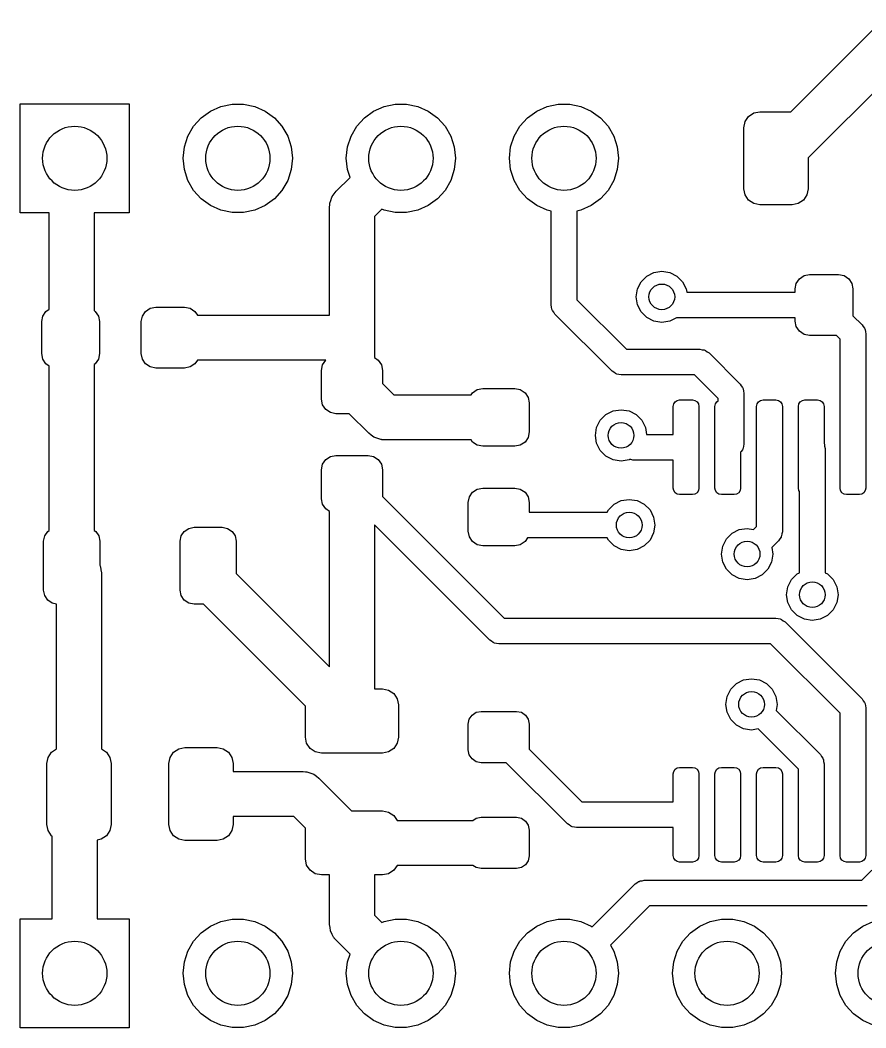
# Model space of a CAD drawing. Extents: x 133.8 to 159.2, y -107.5 to -91.7.
# Drawn here: x 133.77 to 146.94, y -107.53 to -91.83 of the extents above; entities that cross this region are included whole.
import ezdxf

# ---------------------------------------------------------------- set-up
doc = ezdxf.new("R2010")
doc.units = 0
doc.layers.add('BLACK', color=7, linetype='CONTINUOUS')

msp = doc.modelspace()

# ---------------------------------------------------------------- linework, layer by layer
at = {"layer": 'BLACK', "linetype": 'CONTINUOUS'}
for p, q in [((145.772, -93.255), (147.2, -91.8275)), ((147.592, -92.425), (146.042, -93.975)), ((133.77, -94.83), (133.77, -93.13)), ((133.77, -93.13), (135.47, -93.13)), ((135.47, -93.13), (135.47, -94.83)), ((136.591, -93.3483), (136.735, -93.2439)), ((136.735, -93.2439), (136.897, -93.1716)), ((136.897, -93.1716), (137.071, -93.1347)), ((137.071, -93.1347), (137.249, -93.1347)), ((137.249, -93.1347), (137.423, -93.1716)), ((137.423, -93.1716), (137.585, -93.2439)), ((137.585, -93.2439), (137.729, -93.3483)), ((139.131, -93.3483), (139.275, -93.2439)), ((139.275, -93.2439), (139.437, -93.1716)), ((139.437, -93.1716), (139.611, -93.1347)), ((139.611, -93.1347), (139.789, -93.1347)), ((139.789, -93.1347), (139.963, -93.1716)), ((139.963, -93.1716), (140.125, -93.2439)), ((140.125, -93.2439), (140.269, -93.3483)), ((141.671, -93.3483), (141.815, -93.2439)), ((141.815, -93.2439), (141.977, -93.1716)), ((141.977, -93.1716), (142.151, -93.1347)), ((142.151, -93.1347), (142.329, -93.1347)), ((142.329, -93.1347), (142.503, -93.1716)), ((142.503, -93.1716), (142.665, -93.2439)), ((142.665, -93.2439), (142.809, -93.3483)), ((145.196, -93.274), (145.292, -93.255)), ((145.292, -93.255), (145.772, -93.255)), ((136.472, -93.4804), (136.591, -93.3483)), ((137.729, -93.3483), (137.848, -93.4804)), ((139.012, -93.4804), (139.131, -93.3483)), ((140.269, -93.3483), (140.388, -93.4804)), ((141.552, -93.4804), (141.671, -93.3483)), ((142.809, -93.3483), (142.928, -93.4804)), ((145.042, -93.505), (145.061, -93.4093)), ((145.061, -93.4093), (145.115, -93.3282)), ((145.115, -93.3282), (145.196, -93.274)), ((136.383, -93.6343), (136.472, -93.4804)), ((137.848, -93.4804), (137.937, -93.6343)), ((138.923, -93.6343), (139.012, -93.4804)), ((140.388, -93.4804), (140.477, -93.6343)), ((141.463, -93.6343), (141.552, -93.4804)), ((142.928, -93.4804), (143.017, -93.6343)), ((145.042, -94.455), (145.042, -93.505)), ((136.329, -93.8033), (136.383, -93.6343)), ((137.937, -93.6343), (137.991, -93.8033)), ((138.869, -93.8033), (138.923, -93.6343)), ((140.477, -93.6343), (140.531, -93.8033)), ((141.409, -93.8033), (141.463, -93.6343)), ((143.017, -93.6343), (143.071, -93.8033)), ((136.31, -93.98), (136.329, -93.8033)), ((137.991, -93.8033), (138.01, -93.98)), ((138.85, -93.98), (138.869, -93.8033)), ((140.531, -93.8033), (140.55, -93.98)), ((141.39, -93.98), (141.409, -93.8033)), ((143.071, -93.8033), (143.09, -93.98)), ((136.329, -94.1567), (136.31, -93.98)), ((138.01, -93.98), (137.991, -94.1567)), ((138.869, -94.1567), (138.85, -93.98)), ((140.55, -93.98), (140.531, -94.1567)), ((141.409, -94.1567), (141.39, -93.98)), ((143.09, -93.98), (143.071, -94.1567)), ((146.042, -93.975), (146.042, -94.455)), ((136.383, -94.3257), (136.329, -94.1567)), ((137.991, -94.1567), (137.937, -94.3257)), ((138.908, -94.2773), (138.869, -94.1567)), ((140.531, -94.1567), (140.477, -94.3257)), ((141.463, -94.3257), (141.409, -94.1567)), ((143.071, -94.1567), (143.017, -94.3257)), ((136.472, -94.4796), (136.383, -94.3257)), ((137.937, -94.3257), (137.848, -94.4796)), ((138.691, -94.4945), (138.908, -94.2773)), ((140.477, -94.3257), (140.388, -94.4796)), ((141.552, -94.4796), (141.463, -94.3257)), ((143.017, -94.3257), (142.928, -94.4796)), ((136.591, -94.6117), (136.472, -94.4796)), ((137.848, -94.4796), (137.729, -94.6117)), ((138.662, -94.5346), (138.691, -94.4945)), ((140.388, -94.4796), (140.269, -94.6117)), ((141.671, -94.6117), (141.552, -94.4796)), ((142.928, -94.4796), (142.809, -94.6117)), ((145.061, -94.5507), (145.042, -94.455)), ((146.042, -94.455), (146.023, -94.5507)), ((136.735, -94.7161), (136.591, -94.6117)), ((137.729, -94.6117), (137.585, -94.7161)), ((138.592, -94.6932), (138.593, -94.6818)), ((138.593, -94.6818), (138.61, -94.6353)), ((138.61, -94.6353), (138.624, -94.588)), ((138.624, -94.588), (138.629, -94.5812)), ((138.629, -94.5812), (138.631, -94.5734)), ((138.631, -94.5734), (138.662, -94.5346)), ((140.269, -94.6117), (140.125, -94.7161)), ((141.815, -94.7161), (141.671, -94.6117)), ((142.809, -94.6117), (142.665, -94.7161)), ((145.115, -94.6318), (145.061, -94.5507)), ((145.196, -94.686), (145.115, -94.6318)), ((145.292, -94.705), (145.196, -94.686)), ((145.888, -94.686), (145.792, -94.705)), ((145.969, -94.6318), (145.888, -94.686)), ((146.023, -94.5507), (145.969, -94.6318)), ((134.224, -94.83), (133.77, -94.83)), ((134.224, -96.3306), (134.224, -94.83)), ((135.47, -94.83), (134.923, -94.83)), ((134.923, -94.83), (134.923, -96.3537)), ((136.897, -94.7884), (136.735, -94.7161)), ((137.071, -94.8253), (136.897, -94.7884)), ((137.249, -94.8253), (137.071, -94.8253)), ((137.423, -94.7884), (137.249, -94.8253)), ((137.585, -94.7161), (137.423, -94.7884)), ((138.588, -94.742), (138.591, -94.7064)), ((138.588, -96.424), (138.588, -94.742)), ((138.591, -94.6981), (138.592, -94.6932)), ((138.591, -94.7064), (138.591, -94.6981)), ((139.402, -94.7728), (139.288, -94.887)), ((139.437, -94.7884), (139.402, -94.7728)), ((139.611, -94.8253), (139.437, -94.7884)), ((139.789, -94.8253), (139.611, -94.8253)), ((139.963, -94.7884), (139.789, -94.8253)), ((140.125, -94.7161), (139.963, -94.7884)), ((141.977, -94.7884), (141.815, -94.7161)), ((142.04, -94.8017), (141.977, -94.7884)), ((142.04, -96.266), (142.04, -94.8017)), ((142.503, -94.7884), (142.44, -94.8017)), ((142.44, -94.8017), (142.44, -96.1832)), ((142.665, -94.7161), (142.503, -94.7884)), ((145.792, -94.705), (145.292, -94.705)), ((139.288, -94.887), (139.288, -97.0864)), ((143.529, -95.8154), (143.64, -95.7586)), ((143.64, -95.7586), (143.764, -95.739)), ((143.764, -95.739), (143.888, -95.7586)), ((143.888, -95.7586), (143.999, -95.8154)), ((143.384, -96.0154), (143.44, -95.9039)), ((143.44, -95.9039), (143.529, -95.8154)), ((143.999, -95.8154), (144.088, -95.9039)), ((144.088, -95.9039), (144.144, -96.0154)), ((145.841, -96.016), (145.858, -95.9299)), ((145.858, -95.9299), (145.907, -95.8569)), ((145.907, -95.8569), (145.98, -95.8081)), ((145.98, -95.8081), (146.066, -95.791)), ((146.066, -95.791), (146.516, -95.791)), ((146.516, -95.791), (146.602, -95.8081)), ((146.602, -95.8081), (146.675, -95.8569)), ((146.675, -95.8569), (146.724, -95.9299)), ((146.724, -95.9299), (146.741, -96.016)), ((143.364, -96.139), (143.384, -96.0154)), ((144.144, -96.0154), (144.152, -96.066)), ((144.152, -96.066), (145.841, -96.066)), ((145.841, -96.066), (145.841, -96.016)), ((146.741, -96.016), (146.741, -96.4332)), ((142.44, -96.1832), (143.212, -96.955)), ((143.384, -96.2626), (143.364, -96.139)), ((134.123, -96.4379), (134.172, -96.3649)), ((134.172, -96.3649), (134.224, -96.3306)), ((134.923, -96.3537), (134.94, -96.3649)), ((134.94, -96.3649), (134.989, -96.4379)), ((135.673, -96.4379), (135.722, -96.3649)), ((135.722, -96.3649), (135.795, -96.3161)), ((135.795, -96.3161), (135.881, -96.299)), ((135.881, -96.299), (136.331, -96.299)), ((136.331, -96.299), (136.417, -96.3161)), ((136.417, -96.3161), (136.49, -96.3649)), ((136.49, -96.3649), (136.53, -96.424)), ((142.047, -96.2986), (142.04, -96.266)), ((142.051, -96.3318), (142.047, -96.2986)), ((142.057, -96.3415), (142.051, -96.3318)), ((142.06, -96.3527), (142.057, -96.3415)), ((142.081, -96.3789), (142.06, -96.3527)), ((142.098, -96.4072), (142.081, -96.3789)), ((142.988, -97.2964), (142.098, -96.4072)), ((143.44, -96.3741), (143.384, -96.2626)), ((143.529, -96.4626), (143.44, -96.3741)), ((134.106, -96.524), (134.123, -96.4379)), ((134.106, -97.024), (134.106, -96.524)), ((134.989, -96.4379), (135.006, -96.524)), ((135.006, -96.524), (135.006, -97.024)), ((135.656, -96.524), (135.673, -96.4379)), ((135.656, -97.024), (135.656, -96.524)), ((136.53, -96.424), (138.588, -96.424)), ((143.64, -96.5194), (143.529, -96.4626)), ((143.764, -96.539), (143.64, -96.5194)), ((143.888, -96.5194), (143.764, -96.539)), ((143.992, -96.466), (143.888, -96.5194)), ((145.841, -96.466), (143.992, -96.466)), ((145.841, -96.516), (145.841, -96.466)), ((145.858, -96.6021), (145.841, -96.516)), ((146.741, -96.4332), (146.883, -96.5748)), ((145.907, -96.6751), (145.858, -96.6021)), ((145.98, -96.7239), (145.907, -96.6751)), ((146.066, -96.741), (145.98, -96.7239)), ((146.883, -96.5748), (146.9, -96.6031)), ((146.9, -96.6031), (146.921, -96.6293)), ((146.921, -96.6293), (146.924, -96.6405)), ((146.924, -96.6405), (146.93, -96.6502)), ((146.93, -96.6502), (146.934, -96.6834)), ((146.934, -96.6834), (146.941, -96.716)), ((146.941, -96.716), (146.941, -99.121)), ((146.483, -96.741), (146.066, -96.741)), ((146.541, -96.7988), (146.483, -96.741)), ((146.541, -99.121), (146.541, -96.7988)), ((134.123, -97.1101), (134.106, -97.024)), ((135.006, -97.024), (134.989, -97.1101)), ((135.673, -97.1101), (135.656, -97.024)), ((143.212, -96.955), (144.357, -96.955)), ((144.357, -96.955), (144.39, -96.9625)), ((144.39, -96.9625), (144.423, -96.9662)), ((144.423, -96.9662), (144.433, -96.9724)), ((144.433, -96.9724), (144.444, -96.9749)), ((144.444, -96.9749), (144.47, -96.9958)), ((144.47, -96.9958), (144.499, -97.0136)), ((144.499, -97.0136), (144.983, -97.4977)), ((134.172, -97.1831), (134.123, -97.1101)), ((134.224, -97.2174), (134.172, -97.1831)), ((134.94, -97.1831), (134.923, -97.1943)), ((134.923, -97.1943), (134.923, -99.7784)), ((134.989, -97.1101), (134.94, -97.1831)), ((135.722, -97.1831), (135.673, -97.1101)), ((135.795, -97.2319), (135.722, -97.1831)), ((136.49, -97.1831), (136.417, -97.2319)), ((136.53, -97.124), (136.49, -97.1831)), ((138.532, -97.124), (136.53, -97.124)), ((138.48, -97.1989), (138.529, -97.1259)), ((138.529, -97.1259), (138.532, -97.124)), ((139.288, -97.0864), (139.347, -97.1259)), ((139.347, -97.1259), (139.396, -97.1989)), ((134.224, -99.7784), (134.224, -97.2174)), ((135.881, -97.249), (135.795, -97.2319)), ((136.331, -97.249), (135.881, -97.249)), ((136.417, -97.2319), (136.331, -97.249)), ((138.463, -97.285), (138.48, -97.1989)), ((138.463, -97.735), (138.463, -97.285)), ((139.396, -97.1989), (139.413, -97.285)), ((139.413, -97.285), (139.413, -97.49)), ((143.016, -97.3142), (142.988, -97.2964)), ((143.042, -97.3351), (143.016, -97.3142)), ((143.053, -97.3376), (143.042, -97.3351)), ((143.063, -97.3438), (143.053, -97.3376)), ((143.096, -97.3475), (143.063, -97.3438)), ((143.129, -97.355), (143.096, -97.3475)), ((144.274, -97.355), (143.129, -97.355)), ((144.641, -97.7217), (144.274, -97.355)), ((139.413, -97.49), (139.591, -97.668)), ((144.983, -97.4977), (145, -97.526)), ((139.591, -97.668), (140.792, -97.668)), ((140.792, -97.668), (140.815, -97.6339)), ((140.815, -97.6339), (140.888, -97.5851)), ((140.888, -97.5851), (140.974, -97.568)), ((140.974, -97.568), (141.474, -97.568)), ((141.474, -97.568), (141.56, -97.5851)), ((141.56, -97.5851), (141.633, -97.6339)), ((141.633, -97.6339), (141.682, -97.7069)), ((145, -97.526), (145.021, -97.5522)), ((145.021, -97.5522), (145.024, -97.5634)), ((145.024, -97.5634), (145.03, -97.5731)), ((145.03, -97.5731), (145.034, -97.6063)), ((145.034, -97.6063), (145.041, -97.6389)), ((145.041, -97.6389), (145.041, -98.4339)), ((138.48, -97.8211), (138.463, -97.735)), ((138.529, -97.8941), (138.48, -97.8211)), ((141.682, -97.7069), (141.699, -97.793)), ((141.699, -97.793), (141.699, -98.243)), ((143.941, -97.846), (143.949, -97.8077)), ((143.949, -97.8077), (143.97, -97.7753)), ((143.97, -97.7753), (144.003, -97.7536)), ((144.003, -97.7536), (144.041, -97.746)), ((144.041, -97.746), (144.241, -97.746)), ((144.241, -97.746), (144.279, -97.7536)), ((144.279, -97.7536), (144.312, -97.7753)), ((144.312, -97.7753), (144.333, -97.8077)), ((144.333, -97.8077), (144.341, -97.846)), ((144.591, -97.846), (144.599, -97.8077)), ((144.599, -97.8077), (144.62, -97.7753)), ((144.62, -97.7753), (144.641, -97.7615)), ((144.641, -97.7615), (144.641, -97.7217)), ((145.241, -97.846), (145.249, -97.8077)), ((145.249, -97.8077), (145.27, -97.7753)), ((145.27, -97.7753), (145.303, -97.7536)), ((145.303, -97.7536), (145.341, -97.746)), ((145.341, -97.746), (145.541, -97.746)), ((145.541, -97.746), (145.579, -97.7536)), ((145.579, -97.7536), (145.612, -97.7753)), ((145.612, -97.7753), (145.633, -97.8077)), ((145.633, -97.8077), (145.641, -97.846)), ((145.891, -97.846), (145.899, -97.8077)), ((145.899, -97.8077), (145.92, -97.7753)), ((145.92, -97.7753), (145.953, -97.7536)), ((145.953, -97.7536), (145.991, -97.746)), ((145.991, -97.746), (146.191, -97.746)), ((146.191, -97.746), (146.229, -97.7536)), ((146.229, -97.7536), (146.262, -97.7753)), ((146.262, -97.7753), (146.283, -97.8077)), ((146.283, -97.8077), (146.291, -97.846)), ((138.602, -97.9429), (138.529, -97.8941)), ((138.688, -97.96), (138.602, -97.9429)), ((138.893, -97.96), (138.688, -97.96)), ((139.199, -98.2655), (138.893, -97.96)), ((142.805, -98.0629), (142.894, -97.9744)), ((142.894, -97.9744), (143.005, -97.9176)), ((143.005, -97.9176), (143.129, -97.898)), ((143.129, -97.898), (143.253, -97.9176)), ((143.253, -97.9176), (143.364, -97.9744)), ((143.364, -97.9744), (143.453, -98.0629)), ((143.941, -98.2835), (143.941, -97.846)), ((144.341, -97.846), (144.341, -99.121)), ((144.591, -99.121), (144.591, -97.846)), ((145.241, -99.7156), (145.241, -97.846)), ((145.641, -97.846), (145.641, -99.7988)), ((145.891, -99.121), (145.891, -97.846)), ((146.291, -97.846), (146.291, -98.4255)), ((142.749, -98.1744), (142.805, -98.0629)), ((143.453, -98.0629), (143.509, -98.1744)), ((139.239, -98.2942), (139.199, -98.2655)), ((139.277, -98.3247), (139.239, -98.2942)), ((141.699, -98.243), (141.682, -98.3291)), ((142.729, -98.298), (142.749, -98.1744)), ((143.509, -98.1744), (143.527, -98.2835)), ((143.527, -98.2835), (143.941, -98.2835)), ((139.285, -98.3275), (139.277, -98.3247)), ((139.292, -98.3323), (139.285, -98.3275)), ((139.339, -98.3464), (139.292, -98.3323)), ((139.386, -98.3628), (139.339, -98.3464)), ((139.397, -98.3638), (139.386, -98.3628)), ((139.402, -98.3652), (139.397, -98.3638)), ((139.41, -98.3649), (139.402, -98.3652)), ((139.446, -98.368), (139.41, -98.3649)), ((140.792, -98.368), (139.446, -98.368)), ((140.815, -98.4021), (140.792, -98.368)), ((140.888, -98.4509), (140.815, -98.4021)), ((140.974, -98.468), (140.888, -98.4509)), ((141.56, -98.4509), (141.474, -98.468)), ((141.633, -98.4021), (141.56, -98.4509)), ((141.682, -98.3291), (141.633, -98.4021)), ((142.749, -98.4216), (142.729, -98.298)), ((142.805, -98.5331), (142.749, -98.4216)), ((145.041, -98.4339), (145.034, -98.4664)), ((146.291, -98.4255), (146.297, -98.4344)), ((146.297, -98.4344), (146.3, -98.4676)), ((138.602, -98.6271), (138.688, -98.61)), ((138.688, -98.61), (139.188, -98.61)), ((139.188, -98.61), (139.274, -98.6271)), ((141.474, -98.468), (140.974, -98.468)), ((142.894, -98.6216), (142.805, -98.5331)), ((145, -98.5466), (144.991, -98.5613)), ((144.991, -98.5613), (144.991, -99.121)), ((145.021, -98.5206), (145, -98.5466)), ((145.024, -98.5093), (145.021, -98.5206)), ((145.03, -98.4996), (145.024, -98.5093)), ((145.034, -98.4664), (145.03, -98.4996)), ((146.3, -98.4676), (146.308, -98.5002)), ((146.308, -98.5002), (146.308, -100.439)), ((138.463, -98.835), (138.48, -98.7489)), ((138.48, -98.7489), (138.529, -98.6759)), ((138.529, -98.6759), (138.602, -98.6271)), ((139.274, -98.6271), (139.347, -98.6759)), ((139.347, -98.6759), (139.396, -98.7489)), ((139.396, -98.7489), (139.413, -98.835)), ((143.005, -98.6784), (142.894, -98.6216)), ((143.129, -98.698), (143.005, -98.6784)), ((143.253, -98.6784), (143.129, -98.698)), ((143.262, -98.6738), (143.253, -98.6784)), ((143.282, -98.676), (143.262, -98.6738)), ((143.314, -98.6835), (143.282, -98.676)), ((143.941, -98.6835), (143.314, -98.6835)), ((143.941, -99.121), (143.941, -98.6835)), ((138.463, -99.285), (138.463, -98.835)), ((139.413, -98.835), (139.413, -99.2522)), ((140.766, -99.2569), (140.815, -99.1839)), ((140.815, -99.1839), (140.888, -99.1351)), ((140.888, -99.1351), (140.974, -99.118)), ((140.974, -99.118), (141.474, -99.118)), ((141.474, -99.118), (141.56, -99.1351)), ((141.56, -99.1351), (141.633, -99.1839)), ((141.633, -99.1839), (141.682, -99.2569)), ((143.949, -99.1593), (143.941, -99.121)), ((143.97, -99.1917), (143.949, -99.1593)), ((144.003, -99.2134), (143.97, -99.1917)), ((144.041, -99.221), (144.003, -99.2134)), ((144.241, -99.221), (144.041, -99.221)), ((144.279, -99.2134), (144.241, -99.221)), ((144.312, -99.1917), (144.279, -99.2134)), ((144.333, -99.1593), (144.312, -99.1917)), ((144.341, -99.121), (144.333, -99.1593)), ((144.599, -99.1593), (144.591, -99.121)), ((144.62, -99.1917), (144.599, -99.1593)), ((144.653, -99.2134), (144.62, -99.1917)), ((144.691, -99.221), (144.653, -99.2134)), ((144.891, -99.221), (144.691, -99.221)), ((144.929, -99.2134), (144.891, -99.221)), ((144.962, -99.1917), (144.929, -99.2134)), ((144.983, -99.1593), (144.962, -99.1917)), ((144.991, -99.121), (144.983, -99.1593)), ((145.899, -99.1593), (145.891, -99.121)), ((145.908, -99.1728), (145.899, -99.1593)), ((145.908, -100.439), (145.908, -99.1728)), ((146.549, -99.1593), (146.541, -99.121)), ((146.57, -99.1917), (146.549, -99.1593)), ((146.603, -99.2134), (146.57, -99.1917)), ((146.641, -99.221), (146.603, -99.2134)), ((146.841, -99.221), (146.641, -99.221)), ((146.879, -99.2134), (146.841, -99.221)), ((146.912, -99.1917), (146.879, -99.2134)), ((146.933, -99.1593), (146.912, -99.1917)), ((146.941, -99.121), (146.933, -99.1593)), ((138.48, -99.3711), (138.463, -99.285)), ((138.529, -99.4441), (138.48, -99.3711)), ((139.413, -99.2522), (141.307, -101.146)), ((140.749, -99.343), (140.766, -99.2569)), ((140.749, -99.793), (140.749, -99.343)), ((141.682, -99.2569), (141.699, -99.343)), ((141.699, -99.343), (141.699, -99.495)), ((142.932, -99.4599), (143.021, -99.3714)), ((143.021, -99.3714), (143.132, -99.3146)), ((143.132, -99.3146), (143.256, -99.295)), ((143.256, -99.295), (143.38, -99.3146)), ((143.38, -99.3146), (143.491, -99.3714)), ((143.491, -99.3714), (143.58, -99.4599)), ((138.588, -99.4836), (138.529, -99.4441)), ((138.588, -101.903), (138.588, -99.4836)), ((141.699, -99.495), (142.915, -99.495)), ((142.915, -99.495), (142.932, -99.4599)), ((143.58, -99.4599), (143.636, -99.5714)), ((141.083, -101.487), (139.288, -99.6928)), ((139.288, -99.6928), (139.288, -102.248)), ((143.636, -99.5714), (143.656, -99.695)), ((143.656, -99.695), (143.636, -99.8186)), ((134.136, -99.9487), (134.153, -99.865)), ((134.153, -99.865), (134.2, -99.7941)), ((134.2, -99.7941), (134.224, -99.7784)), ((134.923, -99.7784), (134.947, -99.7941)), ((134.947, -99.7941), (134.994, -99.865)), ((134.994, -99.865), (135.011, -99.9487)), ((136.261, -99.9487), (136.278, -99.865)), ((136.278, -99.865), (136.325, -99.7941)), ((136.325, -99.7941), (136.396, -99.7467)), ((136.396, -99.7467), (136.48, -99.73)), ((136.48, -99.73), (136.917, -99.73)), ((136.917, -99.73), (137.001, -99.7467)), ((137.001, -99.7467), (137.072, -99.7941)), ((137.072, -99.7941), (137.119, -99.865)), ((137.119, -99.865), (137.136, -99.9487)), ((140.766, -99.8791), (140.749, -99.793)), ((143.636, -99.8186), (143.58, -99.9301)), ((144.769, -99.912), (144.857, -99.8235)), ((144.857, -99.8235), (144.969, -99.7667)), ((144.969, -99.7667), (145.092, -99.7471)), ((145.092, -99.7471), (145.193, -99.7631)), ((145.193, -99.7631), (145.241, -99.7156)), ((145.63, -99.8645), (145.624, -99.8743)), ((145.634, -99.8313), (145.63, -99.8645)), ((145.641, -99.7988), (145.634, -99.8313)), ((134.136, -100.711), (134.136, -99.9487)), ((135.011, -99.9487), (135.011, -100.318)), ((136.261, -100.711), (136.261, -99.9487)), ((137.136, -99.9487), (137.136, -100.451)), ((140.815, -99.9521), (140.766, -99.8791)), ((140.888, -100.001), (140.815, -99.9521)), ((140.974, -100.018), (140.888, -100.001)), ((141.474, -100.018), (140.974, -100.018)), ((141.56, -100.001), (141.474, -100.018)), ((141.633, -99.9521), (141.56, -100.001)), ((141.671, -99.895), (141.633, -99.9521)), ((142.915, -99.895), (141.671, -99.895)), ((142.932, -99.9301), (142.915, -99.895)), ((143.021, -100.019), (142.932, -99.9301)), ((143.132, -100.075), (143.021, -100.019)), ((143.491, -100.019), (143.38, -100.075)), ((143.58, -99.9301), (143.491, -100.019)), ((144.692, -100.147), (144.712, -100.024)), ((144.712, -100.024), (144.769, -99.912)), ((145.582, -99.9398), (145.476, -100.046)), ((145.6, -99.9116), (145.582, -99.9398)), ((145.621, -99.8855), (145.6, -99.9116)), ((145.624, -99.8743), (145.621, -99.8855)), ((143.256, -100.095), (143.132, -100.075)), ((143.38, -100.075), (143.256, -100.095)), ((144.712, -100.271), (144.692, -100.147)), ((145.492, -100.147), (145.473, -100.271)), ((145.476, -100.046), (145.492, -100.147)), ((135.011, -100.318), (135.017, -100.329)), ((135.017, -100.329), (135.018, -100.337)), ((135.018, -100.337), (135.022, -100.345)), ((144.769, -100.382), (144.712, -100.271)), ((145.473, -100.271), (145.416, -100.382)), ((135.022, -100.345), (135.028, -100.394)), ((135.028, -100.394), (135.036, -100.442)), ((135.036, -100.442), (135.036, -103.183)), ((137.136, -100.451), (138.588, -101.903)), ((144.857, -100.471), (144.769, -100.382)), ((144.969, -100.528), (144.857, -100.471)), ((145.327, -100.471), (145.216, -100.528)), ((145.416, -100.382), (145.327, -100.471)), ((145.784, -100.545), (145.873, -100.457)), ((145.873, -100.457), (145.908, -100.439)), ((146.308, -100.439), (146.343, -100.457)), ((146.343, -100.457), (146.431, -100.545)), ((145.092, -100.547), (144.969, -100.528)), ((145.216, -100.528), (145.092, -100.547)), ((145.727, -100.657), (145.784, -100.545)), ((146.431, -100.545), (146.488, -100.657)), ((134.153, -100.795), (134.136, -100.711)), ((134.2, -100.866), (134.153, -100.795)), ((136.278, -100.795), (136.261, -100.711)), ((136.325, -100.866), (136.278, -100.795)), ((145.708, -100.78), (145.727, -100.657)), ((145.727, -100.904), (145.708, -100.78)), ((146.488, -100.657), (146.508, -100.78)), ((146.508, -100.78), (146.488, -100.904)), ((134.271, -100.913), (134.2, -100.866)), ((134.336, -100.926), (134.271, -100.913)), ((134.336, -103.183), (134.336, -100.926)), ((136.396, -100.913), (136.325, -100.866)), ((136.48, -100.93), (136.396, -100.913)), ((136.625, -100.93), (136.48, -100.93)), ((138.213, -102.518), (136.625, -100.93)), ((145.784, -101.015), (145.727, -100.904)), ((146.488, -100.904), (146.431, -101.015)), ((145.873, -101.104), (145.784, -101.015)), ((145.984, -101.161), (145.873, -101.104)), ((146.343, -101.104), (146.231, -101.161)), ((146.431, -101.015), (146.343, -101.104)), ((141.307, -101.146), (145.542, -101.146)), ((145.542, -101.146), (145.575, -101.153)), ((145.575, -101.153), (145.608, -101.157)), ((145.608, -101.157), (145.618, -101.163)), ((145.618, -101.163), (145.629, -101.166)), ((145.629, -101.166), (145.655, -101.187)), ((145.655, -101.187), (145.683, -101.205)), ((145.683, -101.205), (146.883, -102.404)), ((146.108, -101.18), (145.984, -101.161)), ((146.231, -101.161), (146.108, -101.18)), ((141.111, -101.505), (141.083, -101.487)), ((141.137, -101.526), (141.111, -101.505)), ((141.148, -101.529), (141.137, -101.526)), ((141.158, -101.535), (141.148, -101.529)), ((141.191, -101.539), (141.158, -101.535)), ((141.224, -101.546), (141.191, -101.539)), ((145.459, -101.546), (141.224, -101.546)), ((146.541, -102.628), (145.459, -101.546)), ((144.837, -102.254), (144.926, -102.165)), ((144.926, -102.165), (145.037, -102.109)), ((145.037, -102.109), (145.161, -102.089)), ((145.161, -102.089), (145.285, -102.109)), ((145.285, -102.109), (145.396, -102.165)), ((145.396, -102.165), (145.485, -102.254)), ((139.288, -102.248), (139.413, -102.248)), ((139.413, -102.248), (139.509, -102.267)), ((139.509, -102.267), (139.59, -102.321)), ((139.59, -102.321), (139.644, -102.402)), ((144.761, -102.489), (144.781, -102.365)), ((144.781, -102.365), (144.837, -102.254)), ((145.485, -102.254), (145.541, -102.365)), ((145.541, -102.365), (145.561, -102.489)), ((138.213, -102.998), (138.213, -102.518)), ((139.644, -102.402), (139.663, -102.498)), ((139.663, -102.498), (139.663, -102.998)), ((144.781, -102.613), (144.761, -102.489)), ((145.561, -102.489), (145.546, -102.586)), ((146.883, -102.404), (146.9, -102.432)), ((146.9, -102.432), (146.921, -102.458)), ((146.921, -102.458), (146.924, -102.469)), ((146.924, -102.469), (146.93, -102.479)), ((146.93, -102.479), (146.934, -102.512)), ((146.934, -102.512), (146.941, -102.545)), ((140.764, -102.721), (140.808, -102.657)), ((140.808, -102.657), (140.872, -102.613)), ((140.872, -102.613), (140.949, -102.598)), ((140.949, -102.598), (141.499, -102.598)), ((141.499, -102.598), (141.576, -102.613)), ((141.576, -102.613), (141.64, -102.657)), ((141.64, -102.657), (141.684, -102.721)), ((144.837, -102.724), (144.781, -102.613)), ((145.546, -102.586), (146.233, -103.273)), ((146.541, -104.846), (146.541, -102.628)), ((146.941, -102.545), (146.941, -104.846)), ((140.749, -102.798), (140.764, -102.721)), ((140.749, -103.198), (140.749, -102.798)), ((141.684, -102.721), (141.699, -102.798)), ((141.699, -102.798), (141.699, -103.19)), ((144.926, -102.813), (144.837, -102.724)), ((145.037, -102.869), (144.926, -102.813)), ((138.232, -103.094), (138.213, -102.998)), ((139.663, -102.998), (139.644, -103.094)), ((145.161, -102.889), (145.037, -102.869)), ((145.267, -102.872), (145.161, -102.889)), ((145.891, -103.497), (145.267, -102.872)), ((136.24, -103.18), (136.336, -103.161)), ((136.336, -103.161), (136.836, -103.161)), ((136.836, -103.161), (136.932, -103.18)), ((138.286, -103.175), (138.232, -103.094)), ((139.644, -103.094), (139.59, -103.175)), ((134.186, -103.411), (134.205, -103.315)), ((134.205, -103.315), (134.259, -103.234)), ((134.259, -103.234), (134.336, -103.183)), ((135.036, -103.183), (135.113, -103.234)), ((135.113, -103.234), (135.167, -103.315)), ((135.167, -103.315), (135.186, -103.411)), ((136.086, -103.411), (136.105, -103.315)), ((136.105, -103.315), (136.159, -103.234)), ((136.159, -103.234), (136.24, -103.18)), ((136.932, -103.18), (137.013, -103.234)), ((137.013, -103.234), (137.067, -103.315)), ((137.067, -103.315), (137.086, -103.411)), ((138.367, -103.229), (138.286, -103.175)), ((138.463, -103.248), (138.367, -103.229)), ((139.413, -103.248), (138.463, -103.248)), ((139.509, -103.229), (139.413, -103.248)), ((139.59, -103.175), (139.509, -103.229)), ((140.764, -103.275), (140.749, -103.198)), ((140.808, -103.339), (140.764, -103.275)), ((141.699, -103.19), (142.517, -104.008)), ((146.233, -103.273), (146.25, -103.301)), ((146.25, -103.301), (146.271, -103.327)), ((134.186, -104.361), (134.186, -103.411)), ((135.186, -103.411), (135.186, -104.361)), ((136.086, -104.361), (136.086, -103.411)), ((137.086, -103.411), (137.086, -103.536)), ((140.872, -103.383), (140.808, -103.339)), ((140.949, -103.398), (140.872, -103.383)), ((141.341, -103.398), (140.949, -103.398)), ((142.293, -104.35), (141.341, -103.398)), ((143.97, -103.5), (144.003, -103.479)), ((144.003, -103.479), (144.041, -103.471)), ((144.041, -103.471), (144.241, -103.471)), ((144.241, -103.471), (144.279, -103.479)), ((144.279, -103.479), (144.312, -103.5)), ((144.62, -103.5), (144.653, -103.479)), ((144.653, -103.479), (144.691, -103.471)), ((144.691, -103.471), (144.891, -103.471)), ((144.891, -103.471), (144.929, -103.479)), ((144.929, -103.479), (144.962, -103.5)), ((145.27, -103.5), (145.303, -103.479)), ((145.303, -103.479), (145.341, -103.471)), ((145.341, -103.471), (145.541, -103.471)), ((145.541, -103.471), (145.579, -103.479)), ((145.579, -103.479), (145.612, -103.5)), ((146.271, -103.327), (146.274, -103.338)), ((146.274, -103.338), (146.28, -103.348)), ((146.28, -103.348), (146.284, -103.381)), ((146.284, -103.381), (146.291, -103.414)), ((146.291, -103.414), (146.291, -104.846)), ((137.086, -103.536), (138.176, -103.536)), ((138.176, -103.536), (138.212, -103.539)), ((138.212, -103.539), (138.22, -103.539)), ((138.22, -103.539), (138.225, -103.54)), ((138.225, -103.54), (138.236, -103.541)), ((138.236, -103.541), (138.283, -103.558)), ((138.283, -103.558), (138.33, -103.572)), ((138.33, -103.572), (138.337, -103.577)), ((138.337, -103.577), (138.345, -103.579)), ((138.345, -103.579), (138.383, -103.61)), ((138.383, -103.61), (138.423, -103.639)), ((143.941, -103.571), (143.949, -103.533)), ((143.941, -104.008), (143.941, -103.571)), ((143.949, -103.533), (143.97, -103.5)), ((144.312, -103.5), (144.333, -103.533)), ((144.333, -103.533), (144.341, -103.571)), ((144.341, -103.571), (144.341, -104.846)), ((144.591, -103.571), (144.599, -103.533)), ((144.591, -104.846), (144.591, -103.571)), ((144.599, -103.533), (144.62, -103.5)), ((144.962, -103.5), (144.983, -103.533)), ((144.983, -103.533), (144.991, -103.571)), ((144.991, -103.571), (144.991, -104.846)), ((145.241, -103.571), (145.249, -103.533)), ((145.241, -104.846), (145.241, -103.571)), ((145.249, -103.533), (145.27, -103.5)), ((145.612, -103.5), (145.633, -103.533)), ((145.633, -103.533), (145.641, -103.571)), ((145.641, -103.571), (145.641, -104.846)), ((145.891, -104.846), (145.891, -103.497)), ((138.423, -103.639), (138.933, -104.148)), ((142.517, -104.008), (143.941, -104.008)), ((138.031, -104.236), (137.086, -104.236)), ((137.086, -104.236), (137.086, -104.361)), ((138.213, -104.418), (138.031, -104.236)), ((138.933, -104.148), (139.413, -104.148)), ((139.413, -104.148), (139.509, -104.167)), ((139.509, -104.167), (139.59, -104.221)), ((139.59, -104.221), (139.641, -104.298)), ((140.82, -104.298), (140.872, -104.263)), ((140.872, -104.263), (140.949, -104.248)), ((140.949, -104.248), (141.499, -104.248)), ((141.499, -104.248), (141.576, -104.263)), ((141.576, -104.263), (141.64, -104.307)), ((134.205, -104.457), (134.186, -104.361)), ((135.186, -104.361), (135.167, -104.457)), ((136.105, -104.457), (136.086, -104.361)), ((137.086, -104.361), (137.067, -104.457)), ((138.213, -104.898), (138.213, -104.418)), ((139.641, -104.298), (140.82, -104.298)), ((141.64, -104.307), (141.684, -104.371)), ((141.684, -104.371), (141.699, -104.448)), ((142.321, -104.368), (142.293, -104.35)), ((142.347, -104.389), (142.321, -104.368)), ((142.359, -104.391), (142.347, -104.389)), ((142.368, -104.397), (142.359, -104.391)), ((142.402, -104.401), (142.368, -104.397)), ((142.434, -104.408), (142.402, -104.401)), ((143.941, -104.408), (142.434, -104.408)), ((143.941, -104.846), (143.941, -104.408)), ((134.259, -104.538), (134.205, -104.457)), ((134.27, -104.545), (134.259, -104.538)), ((134.27, -105.83), (134.27, -104.545)), ((135.113, -104.538), (135.032, -104.592)), ((135.167, -104.457), (135.113, -104.538)), ((136.159, -104.538), (136.105, -104.457)), ((136.24, -104.592), (136.159, -104.538)), ((137.013, -104.538), (136.932, -104.592)), ((137.067, -104.457), (137.013, -104.538)), ((141.699, -104.448), (141.699, -104.848)), ((135.032, -104.592), (134.97, -104.604)), ((134.97, -104.604), (134.97, -105.83)), ((136.336, -104.611), (136.24, -104.592)), ((136.836, -104.611), (136.336, -104.611)), ((136.932, -104.592), (136.836, -104.611)), ((141.699, -104.848), (141.684, -104.925)), ((143.949, -104.884), (143.941, -104.846)), ((143.97, -104.917), (143.949, -104.884)), ((144.333, -104.884), (144.312, -104.917)), ((144.341, -104.846), (144.333, -104.884)), ((144.599, -104.884), (144.591, -104.846)), ((144.62, -104.917), (144.599, -104.884)), ((144.983, -104.884), (144.962, -104.917)), ((144.991, -104.846), (144.983, -104.884)), ((145.249, -104.884), (145.241, -104.846)), ((145.27, -104.917), (145.249, -104.884)), ((145.633, -104.884), (145.612, -104.917)), ((145.641, -104.846), (145.633, -104.884)), ((145.899, -104.884), (145.891, -104.846)), ((145.92, -104.917), (145.899, -104.884)), ((146.283, -104.884), (146.262, -104.917)), ((146.291, -104.846), (146.283, -104.884)), ((146.549, -104.884), (146.541, -104.846)), ((146.57, -104.917), (146.549, -104.884)), ((146.933, -104.884), (146.912, -104.917)), ((146.941, -104.846), (146.933, -104.884)), ((138.232, -104.994), (138.213, -104.898)), ((138.286, -105.075), (138.232, -104.994)), ((139.641, -104.998), (139.59, -105.075)), ((140.82, -104.998), (139.641, -104.998)), ((140.872, -105.033), (140.82, -104.998)), ((140.949, -105.048), (140.872, -105.033)), ((141.499, -105.048), (140.949, -105.048)), ((141.576, -105.033), (141.499, -105.048)), ((141.64, -104.989), (141.576, -105.033)), ((141.684, -104.925), (141.64, -104.989)), ((144.003, -104.938), (143.97, -104.917)), ((144.041, -104.946), (144.003, -104.938)), ((144.241, -104.946), (144.041, -104.946)), ((144.279, -104.938), (144.241, -104.946)), ((144.312, -104.917), (144.279, -104.938)), ((144.653, -104.938), (144.62, -104.917)), ((144.691, -104.946), (144.653, -104.938)), ((144.891, -104.946), (144.691, -104.946)), ((144.929, -104.938), (144.891, -104.946)), ((144.962, -104.917), (144.929, -104.938)), ((145.303, -104.938), (145.27, -104.917)), ((145.341, -104.946), (145.303, -104.938)), ((145.541, -104.946), (145.341, -104.946)), ((145.579, -104.938), (145.541, -104.946)), ((145.612, -104.917), (145.579, -104.938)), ((145.953, -104.938), (145.92, -104.917)), ((145.991, -104.946), (145.953, -104.938)), ((146.191, -104.946), (145.991, -104.946)), ((146.229, -104.938), (146.191, -104.946)), ((146.262, -104.917), (146.229, -104.938)), ((146.603, -104.938), (146.57, -104.917)), ((146.641, -104.946), (146.603, -104.938)), ((146.841, -104.946), (146.641, -104.946)), ((146.879, -104.938), (146.841, -104.946)), ((146.912, -104.917), (146.879, -104.938)), ((146.881, -105.23), (147.191, -104.92)), ((138.367, -105.129), (138.286, -105.075)), ((138.463, -105.148), (138.367, -105.129)), ((138.588, -105.148), (138.463, -105.148)), ((138.588, -105.918), (138.588, -105.148)), ((139.413, -105.148), (139.288, -105.148)), ((139.288, -105.148), (139.288, -105.773)), ((139.509, -105.129), (139.413, -105.148)), ((139.59, -105.075), (139.509, -105.129)), ((142.681, -105.956), (143.349, -105.288)), ((143.349, -105.288), (143.377, -105.271)), ((143.377, -105.271), (143.403, -105.25)), ((143.403, -105.25), (143.414, -105.247)), ((143.414, -105.247), (143.424, -105.241)), ((143.424, -105.241), (143.457, -105.237)), ((143.457, -105.237), (143.49, -105.23)), ((143.49, -105.23), (146.881, -105.23)), ((143.573, -105.63), (142.962, -106.24)), ((146.964, -105.63), (143.573, -105.63)), ((133.77, -107.53), (133.77, -105.83)), ((133.77, -105.83), (134.27, -105.83)), ((134.97, -105.83), (135.47, -105.83)), ((135.47, -105.83), (135.47, -107.53)), ((139.288, -105.773), (139.402, -105.887)), ((136.591, -106.048), (136.735, -105.944)), ((136.735, -105.944), (136.897, -105.872)), ((136.897, -105.872), (137.071, -105.835)), ((137.071, -105.835), (137.249, -105.835)), ((137.249, -105.835), (137.423, -105.872)), ((137.423, -105.872), (137.585, -105.944)), ((137.585, -105.944), (137.729, -106.048)), ((138.596, -105.967), (138.588, -105.918)), ((138.602, -106.016), (138.596, -105.967)), ((139.402, -105.887), (139.437, -105.872)), ((139.437, -105.872), (139.611, -105.835)), ((139.611, -105.835), (139.789, -105.835)), ((139.789, -105.835), (139.963, -105.872)), ((139.963, -105.872), (140.125, -105.944)), ((140.125, -105.944), (140.269, -106.048)), ((141.671, -106.048), (141.815, -105.944)), ((141.815, -105.944), (141.977, -105.872)), ((141.977, -105.872), (142.151, -105.835)), ((142.151, -105.835), (142.329, -105.835)), ((142.329, -105.835), (142.503, -105.872)), ((142.503, -105.872), (142.665, -105.944)), ((142.665, -105.944), (142.681, -105.956)), ((144.211, -106.048), (144.355, -105.944)), ((144.355, -105.944), (144.517, -105.872)), ((144.517, -105.872), (144.691, -105.835)), ((144.691, -105.835), (144.869, -105.835)), ((144.869, -105.835), (145.043, -105.872)), ((145.043, -105.872), (145.205, -105.944)), ((145.205, -105.944), (145.349, -106.048)), ((146.751, -106.048), (146.895, -105.944)), ((146.895, -105.944), (147.057, -105.872)), ((136.472, -106.18), (136.591, -106.048)), ((137.729, -106.048), (137.848, -106.18)), ((138.606, -106.023), (138.602, -106.016)), ((138.607, -106.031), (138.606, -106.023)), ((138.63, -106.075), (138.607, -106.031)), ((138.652, -106.119), (138.63, -106.075)), ((138.659, -106.128), (138.652, -106.119)), ((138.661, -106.133), (138.659, -106.128)), ((138.668, -106.138), (138.661, -106.133)), ((138.691, -106.165), (138.668, -106.138)), ((140.269, -106.048), (140.388, -106.18)), ((141.552, -106.18), (141.671, -106.048)), ((144.092, -106.18), (144.211, -106.048)), ((145.349, -106.048), (145.468, -106.18)), ((146.632, -106.18), (146.751, -106.048)), ((136.383, -106.334), (136.472, -106.18)), ((137.848, -106.18), (137.937, -106.334)), ((138.908, -106.383), (138.691, -106.165)), ((140.388, -106.18), (140.477, -106.334)), ((141.463, -106.334), (141.552, -106.18)), ((142.962, -106.24), (143.017, -106.334)), ((144.003, -106.334), (144.092, -106.18)), ((145.468, -106.18), (145.557, -106.334)), ((146.543, -106.334), (146.632, -106.18)), ((136.329, -106.503), (136.383, -106.334)), ((137.937, -106.334), (137.991, -106.503)), ((138.869, -106.503), (138.908, -106.383)), ((140.477, -106.334), (140.531, -106.503)), ((141.409, -106.503), (141.463, -106.334)), ((143.017, -106.334), (143.071, -106.503)), ((143.949, -106.503), (144.003, -106.334)), ((145.557, -106.334), (145.611, -106.503)), ((146.489, -106.503), (146.543, -106.334)), ((136.31, -106.68), (136.329, -106.503)), ((137.991, -106.503), (138.01, -106.68)), ((138.85, -106.68), (138.869, -106.503)), ((140.531, -106.503), (140.55, -106.68)), ((141.39, -106.68), (141.409, -106.503)), ((143.071, -106.503), (143.09, -106.68)), ((143.93, -106.68), (143.949, -106.503)), ((145.611, -106.503), (145.63, -106.68)), ((146.47, -106.68), (146.489, -106.503)), ((136.329, -106.857), (136.31, -106.68)), ((138.01, -106.68), (137.991, -106.857)), ((138.869, -106.857), (138.85, -106.68)), ((140.55, -106.68), (140.531, -106.857)), ((141.409, -106.857), (141.39, -106.68)), ((143.09, -106.68), (143.071, -106.857)), ((143.949, -106.857), (143.93, -106.68)), ((145.63, -106.68), (145.611, -106.857)), ((146.489, -106.857), (146.47, -106.68)), ((136.383, -107.026), (136.329, -106.857)), ((137.991, -106.857), (137.937, -107.026)), ((138.923, -107.026), (138.869, -106.857)), ((140.531, -106.857), (140.477, -107.026)), ((141.463, -107.026), (141.409, -106.857)), ((143.071, -106.857), (143.017, -107.026)), ((144.003, -107.026), (143.949, -106.857)), ((145.611, -106.857), (145.557, -107.026)), ((146.543, -107.026), (146.489, -106.857)), ((136.472, -107.18), (136.383, -107.026)), ((137.937, -107.026), (137.848, -107.18)), ((139.012, -107.18), (138.923, -107.026)), ((140.477, -107.026), (140.388, -107.18)), ((141.552, -107.18), (141.463, -107.026)), ((143.017, -107.026), (142.928, -107.18)), ((144.092, -107.18), (144.003, -107.026)), ((145.557, -107.026), (145.468, -107.18)), ((146.632, -107.18), (146.543, -107.026)), ((136.591, -107.312), (136.472, -107.18)), ((137.848, -107.18), (137.729, -107.312)), ((139.131, -107.312), (139.012, -107.18)), ((140.388, -107.18), (140.269, -107.312)), ((141.671, -107.312), (141.552, -107.18)), ((142.928, -107.18), (142.809, -107.312)), ((144.211, -107.312), (144.092, -107.18)), ((145.468, -107.18), (145.349, -107.312)), ((146.751, -107.312), (146.632, -107.18)), ((136.735, -107.416), (136.591, -107.312)), ((137.729, -107.312), (137.585, -107.416)), ((139.275, -107.416), (139.131, -107.312)), ((140.269, -107.312), (140.125, -107.416)), ((141.815, -107.416), (141.671, -107.312)), ((142.809, -107.312), (142.665, -107.416)), ((144.355, -107.416), (144.211, -107.312)), ((145.349, -107.312), (145.205, -107.416)), ((146.895, -107.416), (146.751, -107.312)), ((135.47, -107.53), (133.77, -107.53)), ((136.897, -107.488), (136.735, -107.416)), ((137.071, -107.525), (136.897, -107.488)), ((137.249, -107.525), (137.071, -107.525)), ((137.423, -107.488), (137.249, -107.525)), ((137.585, -107.416), (137.423, -107.488)), ((139.437, -107.488), (139.275, -107.416)), ((139.611, -107.525), (139.437, -107.488)), ((139.789, -107.525), (139.611, -107.525)), ((139.963, -107.488), (139.789, -107.525)), ((140.125, -107.416), (139.963, -107.488)), ((141.977, -107.488), (141.815, -107.416)), ((142.151, -107.525), (141.977, -107.488)), ((142.329, -107.525), (142.151, -107.525)), ((142.503, -107.488), (142.329, -107.525)), ((142.665, -107.416), (142.503, -107.488)), ((144.517, -107.488), (144.355, -107.416)), ((144.691, -107.525), (144.517, -107.488)), ((144.869, -107.525), (144.691, -107.525)), ((145.043, -107.488), (144.869, -107.525)), ((145.205, -107.416), (145.043, -107.488)), ((147.057, -107.488), (146.895, -107.416))]:
    msp.add_line(p, q, dxfattribs=at)
at = {"layer": 'BLACK'}
for centre, radius in [((134.62, -93.98), 0.5), ((137.16, -93.98), 0.5), ((139.7, -93.98), 0.5), ((142.24, -93.98), 0.5), ((143.764, -96.139), 0.2), ((143.129, -98.298), 0.2), ((143.256, -99.695), 0.2), ((145.092, -100.147), 0.2), ((146.108, -100.78), 0.2), ((145.161, -102.489), 0.2), ((134.62, -106.68), 0.5), ((137.16, -106.68), 0.5), ((139.7, -106.68), 0.5), ((142.24, -106.68), 0.5), ((144.78, -106.68), 0.5), ((147.32, -106.68), 0.5)]:
    msp.add_circle(centre, radius, dxfattribs=at)

doc.saveas('drawing.dxf')
